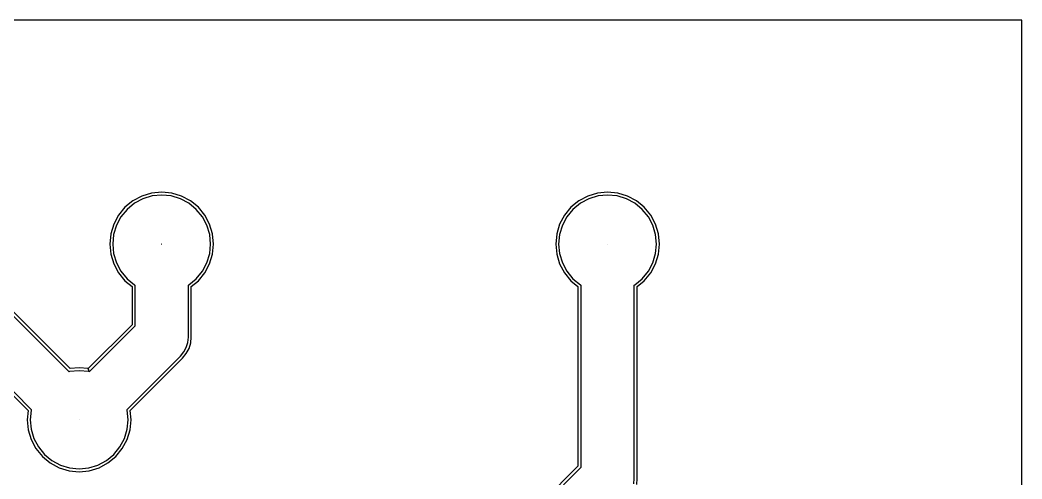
# Model space of a CAD drawing. Extents: x 0 to 45.7, y 0.4 to 26.1.
# Drawn here: x 22.87 to 45.7, y 15.65 to 26.1 of the extents above; entities that cross this region are included whole.
import ezdxf

# ---------------------------------------------------------------- set-up
doc = ezdxf.new("R2010")
doc.units = 0
doc.header["$LTSCALE"] = 0.000394
doc.header["$PDMODE"] = 35
doc.header["$PDSIZE"] = 0.000315
doc.layers.add('PLAN_1', color=7, linetype='CONTINUOUS')

msp = doc.modelspace()

# ---------------------------------------------------------------- linework, layer by layer
at = {"layer": 'PLAN_1', "color": 5}
for p, q in [((45.701595, 26.099997, 1), (0.001601, 26.099997, 1)), ((45.701595, 0.4, 1), (45.701595, 26.099997, 1)), ((25.870808, 22.160267, 0.2), (25.648884, 22.092947, 0.2)), ((26.101599, 22.182999, 0.2), (25.870808, 22.160267, 0.2)), ((26.33239, 22.160267, 0.2), (26.101599, 22.182999, 0.2)), ((26.554314, 22.092947, 0.2), (26.33239, 22.160267, 0.2)), ((36.030804, 22.160267, 0.2), (35.808884, 22.092947, 0.2)), ((36.261597, 22.182999, 0.2), (36.030804, 22.160267, 0.2)), ((36.49239, 22.160267, 0.2), (36.261597, 22.182999, 0.2)), ((36.71431, 22.092947, 0.2), (36.49239, 22.160267, 0.2)), ((25.444359, 21.983627, 0.2), (25.265091, 21.836506, 0.2)), ((25.481583, 21.927917, 0.2), (25.312468, 21.789129, 0.2)), ((25.648884, 22.092947, 0.2), (25.444359, 21.983627, 0.2)), ((25.674524, 22.031048, 0.2), (25.481583, 21.927917, 0.2)), ((25.883879, 22.094555, 0.2), (25.674524, 22.031048, 0.2)), ((26.101599, 22.115997, 0.2), (25.883879, 22.094555, 0.2)), ((26.319319, 22.094555, 0.2), (26.101599, 22.115997, 0.2)), ((26.528673, 22.031048, 0.2), (26.319319, 22.094555, 0.2)), ((26.721615, 21.927917, 0.2), (26.528673, 22.031048, 0.2)), ((26.758839, 21.983627, 0.2), (26.554314, 22.092947, 0.2)), ((26.89073, 21.789129, 0.2), (26.721615, 21.927917, 0.2)), ((26.938107, 21.836506, 0.2), (26.758839, 21.983627, 0.2)), ((35.604359, 21.983627, 0.2), (35.425091, 21.836506, 0.2)), ((35.641579, 21.927917, 0.2), (35.472466, 21.789129, 0.2)), ((35.808884, 22.092947, 0.2), (35.604359, 21.983627, 0.2)), ((35.834522, 22.031048, 0.2), (35.641579, 21.927917, 0.2)), ((36.043877, 22.094555, 0.2), (35.834522, 22.031048, 0.2)), ((36.261597, 22.115997, 0.2), (36.043877, 22.094555, 0.2)), ((36.479317, 22.094555, 0.2), (36.261597, 22.115997, 0.2)), ((36.688671, 22.031048, 0.2), (36.479317, 22.094555, 0.2)), ((36.881615, 21.927917, 0.2), (36.688671, 22.031048, 0.2)), ((36.918835, 21.983627, 0.2), (36.71431, 22.092947, 0.2)), ((37.050728, 21.789129, 0.2), (36.881615, 21.927917, 0.2)), ((37.098103, 21.836506, 0.2), (36.918835, 21.983627, 0.2)), ((25.265091, 21.836506, 0.2), (25.11797, 21.657238, 0.2)), ((25.312468, 21.789129, 0.2), (25.173679, 21.620014, 0.2)), ((27.029518, 21.620014, 0.2), (26.89073, 21.789129, 0.2)), ((27.085228, 21.657238, 0.2), (26.938107, 21.836506, 0.2)), ((35.425091, 21.836506, 0.2), (35.277969, 21.657238, 0.2)), ((35.472466, 21.789129, 0.2), (35.333675, 21.620014, 0.2)), ((37.189518, 21.620014, 0.2), (37.050728, 21.789129, 0.2)), ((37.245224, 21.657238, 0.2), (37.098103, 21.836506, 0.2)), ((25.11797, 21.657238, 0.2), (25.00865, 21.452713, 0.2)), ((25.173679, 21.620014, 0.2), (25.070549, 21.427073, 0.2)), ((27.132648, 21.427073, 0.2), (27.029518, 21.620014, 0.2)), ((27.194548, 21.452713, 0.2), (27.085228, 21.657238, 0.2)), ((35.277969, 21.657238, 0.2), (35.168648, 21.452713, 0.2)), ((35.333675, 21.620014, 0.2), (35.230549, 21.427073, 0.2)), ((37.292645, 21.427073, 0.2), (37.189518, 21.620014, 0.2)), ((37.354546, 21.452713, 0.2), (37.245224, 21.657238, 0.2)), ((24.94133, 21.230789, 0.2), (24.918598, 20.999998, 0.2)), ((25.00865, 21.452713, 0.2), (24.94133, 21.230789, 0.2)), ((25.070549, 21.427073, 0.2), (25.007042, 21.217718, 0.2)), ((27.196156, 21.217718, 0.2), (27.132648, 21.427073, 0.2)), ((27.261868, 21.230789, 0.2), (27.194548, 21.452713, 0.2)), ((27.284599, 20.999998, 0.2), (27.261868, 21.230789, 0.2)), ((35.101326, 21.230789, 0.2), (35.078598, 20.999998, 0.2)), ((35.168648, 21.452713, 0.2), (35.101326, 21.230789, 0.2)), ((35.230549, 21.427073, 0.2), (35.167042, 21.217718, 0.2)), ((37.356152, 21.217718, 0.2), (37.292645, 21.427073, 0.2)), ((37.421867, 21.230789, 0.2), (37.354546, 21.452713, 0.2)), ((37.444595, 20.999998, 0.2), (37.421867, 21.230789, 0.2)), ((25.007042, 21.217718, 0.2), (24.9856, 20.999998, 0.2)), ((27.217598, 20.999998, 0.2), (27.196156, 21.217718, 0.2)), ((35.167042, 21.217718, 0.2), (35.145596, 20.999998, 0.2)), ((37.377598, 20.999998, 0.2), (37.356152, 21.217718, 0.2)), ((24.918598, 20.999998, 0.2), (24.94133, 20.769207, 0.2)), ((24.9856, 20.999998, 0.2), (25.007042, 20.782278, 0.2)), ((25.007042, 20.782278, 0.2), (25.070549, 20.572924, 0.2)), ((27.132648, 20.572924, 0.2), (27.196156, 20.782278, 0.2)), ((27.196156, 20.782278, 0.2), (27.217598, 20.999998, 0.2)), ((27.261868, 20.769207, 0.2), (27.284599, 20.999998, 0.2)), ((35.078598, 20.999998, 0.2), (35.101326, 20.769207, 0.2)), ((35.145596, 20.999998, 0.2), (35.167042, 20.782278, 0.2)), ((35.167042, 20.782278, 0.2), (35.230549, 20.572924, 0.2)), ((37.292645, 20.572924, 0.2), (37.356152, 20.782278, 0.2)), ((37.356152, 20.782278, 0.2), (37.377598, 20.999998, 0.2)), ((37.421867, 20.769207, 0.2), (37.444595, 20.999998, 0.2)), ((24.94133, 20.769207, 0.2), (25.00865, 20.547283, 0.2)), ((25.00865, 20.547283, 0.2), (25.11797, 20.342758, 0.2)), ((25.070549, 20.572924, 0.2), (25.173679, 20.379982, 0.2)), ((27.029518, 20.379982, 0.2), (27.132648, 20.572924, 0.2)), ((27.085228, 20.342758, 0.2), (27.194548, 20.547283, 0.2)), ((27.194548, 20.547283, 0.2), (27.261868, 20.769207, 0.2)), ((35.101326, 20.769207, 0.2), (35.168648, 20.547283, 0.2)), ((35.168648, 20.547283, 0.2), (35.277969, 20.342758, 0.2)), ((35.230549, 20.572924, 0.2), (35.333675, 20.379982, 0.2)), ((37.189518, 20.379982, 0.2), (37.292645, 20.572924, 0.2)), ((37.245224, 20.342758, 0.2), (37.354546, 20.547283, 0.2)), ((37.354546, 20.547283, 0.2), (37.421867, 20.769207, 0.2)), ((25.11797, 20.342758, 0.2), (25.265091, 20.16349, 0.2)), ((25.173679, 20.379982, 0.2), (25.312468, 20.210867, 0.2)), ((26.89073, 20.210867, 0.2), (27.029518, 20.379982, 0.2)), ((26.938107, 20.16349, 0.2), (27.085228, 20.342758, 0.2)), ((35.277969, 20.342758, 0.2), (35.425091, 20.16349, 0.2)), ((35.333675, 20.379982, 0.2), (35.472466, 20.210867, 0.2)), ((37.050728, 20.210867, 0.2), (37.189518, 20.379982, 0.2)), ((37.098103, 20.16349, 0.2), (37.245224, 20.342758, 0.2)), ((25.265091, 20.16349, 0.2), (25.4266, 20.030943, 0.2)), ((25.312468, 20.210867, 0.2), (25.481583, 20.072079, 0.2)), ((26.721615, 20.072079, 0.2), (26.89073, 20.210867, 0.2)), ((26.776598, 20.030943, 0.2), (26.938107, 20.16349, 0.2)), ((35.425091, 20.16349, 0.2), (35.586597, 20.030945, 0.2)), ((35.472466, 20.210867, 0.2), (35.641579, 20.072079, 0.2)), ((36.881615, 20.072079, 0.2), (37.050728, 20.210867, 0.2)), ((36.936596, 20.030945, 0.2), (37.098103, 20.16349, 0.2)), ((23.990839, 18.090599, 0.2), (22.15152, 19.929918, 0.2)), ((24.013672, 18.162519, 0.2), (22.198896, 19.977295, 0.2)), ((25.4266, 20.030943, 0.2), (25.4266, 19.159592, 0.2)), ((25.481583, 20.072079, 0.2), (25.493599, 20.065657, 0.2)), ((25.493599, 20.065657, 0.2), (25.493599, 19.131838, 0.2)), ((26.709599, 20.065657, 0.2), (26.721615, 20.072079, 0.2)), ((26.709599, 18.879997, 0.2), (26.709599, 20.065657, 0.2)), ((26.776598, 18.879997, 0.2), (26.776598, 20.030943, 0.2)), ((35.586597, 20.030945, 0.2), (35.586597, 15.939594, 0.2)), ((35.641579, 20.072079, 0.2), (35.653595, 20.065657, 0.2)), ((35.653595, 20.065657, 0.2), (35.653595, 15.911837, 0.2)), ((36.869598, 20.065657, 0.2), (36.881615, 20.072079, 0.2)), ((36.869598, 15.659998, 0.2), (36.869598, 20.065657, 0.2)), ((36.936596, 15.659998, 0.2), (36.936596, 20.030945, 0.2)), ((25.4266, 19.159592, 0.2), (24.429527, 18.162519, 0.2)), ((25.493599, 19.131838, 0.2), (24.45236, 18.090599, 0.2)), ((21.442005, 18.824999, 0.2), (23.059078, 17.207926, 0.2)), ((21.469759, 18.891998, 0.2), (23.130999, 17.230759, 0.2)), ((26.663317, 18.647326, 0.2), (26.697916, 18.761383, 0.2)), ((26.697916, 18.761383, 0.2), (26.709599, 18.879997, 0.2)), ((26.725218, 18.621685, 0.2), (26.763628, 18.748312, 0.2)), ((26.763628, 18.748312, 0.2), (26.776598, 18.879997, 0.2)), ((26.531519, 18.450077, 0.2), (26.607132, 18.54221, 0.2)), ((26.578896, 18.4027, 0.2), (26.66284, 18.504988, 0.2)), ((26.607132, 18.54221, 0.2), (26.663317, 18.647326, 0.2)), ((26.66284, 18.504988, 0.2), (26.725218, 18.621685, 0.2)), ((25.312201, 17.230759, 0.2), (26.531519, 18.450077, 0.2)), ((25.384121, 17.207926, 0.2), (26.578896, 18.4027, 0.2)), ((24.00388, 18.094555, 0.2), (23.990839, 18.090599, 0.2)), ((24.2216, 18.115997, 0.2), (24.00388, 18.094555, 0.2)), ((24.2216, 18.182999, 0.2), (24.013672, 18.162519, 0.2)), ((24.429527, 18.162519, 0.2), (24.2216, 18.182999, 0.2)), ((24.43932, 18.094555, 0.2), (24.2216, 18.115997, 0.2)), ((24.429527, 18.162519, 0.2), (24.43932, 18.094555, 0.2)), ((24.45236, 18.090599, 0.2), (24.429527, 18.162519, 0.2)), ((23.059078, 17.207926, 0.2), (23.038599, 16.999998, 0.2)), ((23.127043, 17.217718, 0.2), (23.1056, 16.999998, 0.2)), ((23.130999, 17.230759, 0.2), (23.127043, 17.217718, 0.2)), ((25.316156, 17.217718, 0.2), (25.312201, 17.230759, 0.2)), ((25.337599, 16.999998, 0.2), (25.316156, 17.217718, 0.2)), ((25.4046, 16.999998, 0.2), (25.384121, 17.207926, 0.2)), ((23.038599, 16.999998, 0.2), (23.061331, 16.769207, 0.2)), ((23.1056, 16.999998, 0.2), (23.127043, 16.782278, 0.2)), ((25.316156, 16.782278, 0.2), (25.337599, 16.999998, 0.2)), ((25.381868, 16.769207, 0.2), (25.4046, 16.999998, 0.2)), ((23.061331, 16.769207, 0.2), (23.128651, 16.547283, 0.2)), ((23.127043, 16.782278, 0.2), (23.19055, 16.572924, 0.2)), ((25.252649, 16.572924, 0.2), (25.316156, 16.782278, 0.2)), ((25.314548, 16.547283, 0.2), (25.381868, 16.769207, 0.2)), ((23.128651, 16.547283, 0.2), (23.23797, 16.342758, 0.2)), ((23.19055, 16.572924, 0.2), (23.29368, 16.379982, 0.2)), ((25.149519, 16.379982, 0.2), (25.252649, 16.572924, 0.2)), ((25.205229, 16.342758, 0.2), (25.314548, 16.547283, 0.2)), ((23.23797, 16.342758, 0.2), (23.385092, 16.16349, 0.2)), ((23.29368, 16.379982, 0.2), (23.432468, 16.210867, 0.2)), ((23.432468, 16.210867, 0.2), (23.601583, 16.072079, 0.2)), ((24.841616, 16.072079, 0.2), (25.010731, 16.210867, 0.2)), ((25.010731, 16.210867, 0.2), (25.149519, 16.379982, 0.2)), ((25.058107, 16.16349, 0.2), (25.205229, 16.342758, 0.2)), ((23.385092, 16.16349, 0.2), (23.56436, 16.016369, 0.2)), ((23.56436, 16.016369, 0.2), (23.768885, 15.907048, 0.2)), ((23.601583, 16.072079, 0.2), (23.794525, 15.968948, 0.2)), ((24.648674, 15.968948, 0.2), (24.841616, 16.072079, 0.2)), ((24.674314, 15.907048, 0.2), (24.878839, 16.016369, 0.2)), ((24.878839, 16.016369, 0.2), (25.058107, 16.16349, 0.2)), ((23.768885, 15.907048, 0.2), (23.990808, 15.839729, 0.2)), ((23.794525, 15.968948, 0.2), (24.00388, 15.905441, 0.2)), ((23.990808, 15.839729, 0.2), (24.2216, 15.816998, 0.2)), ((24.00388, 15.905441, 0.2), (24.2216, 15.883998, 0.2)), ((24.2216, 15.883998, 0.2), (24.43932, 15.905441, 0.2)), ((24.2216, 15.816998, 0.2), (24.452391, 15.839729, 0.2)), ((24.43932, 15.905441, 0.2), (24.648674, 15.968948, 0.2)), ((24.452391, 15.839729, 0.2), (24.674314, 15.907048, 0.2)), ((35.586597, 15.939594, 0.2), (34.809525, 15.162519, 0.2)), ((35.653595, 15.911837, 0.2), (34.832359, 15.090599, 0.2)), ((36.857914, 15.541383, 0.2), (36.869598, 15.659998, 0.2)), ((36.923626, 15.528312, 0.2), (36.936596, 15.659998, 0.2))]:
    msp.add_line(p, q, dxfattribs=at)
for p in [(26.101599, 20.999994, -2), (36.261597, 20.999994, -2), (24.2216, 16.999998, -2)]:
    msp.add_point(p, dxfattribs=at)

doc.saveas('drawing.dxf')
